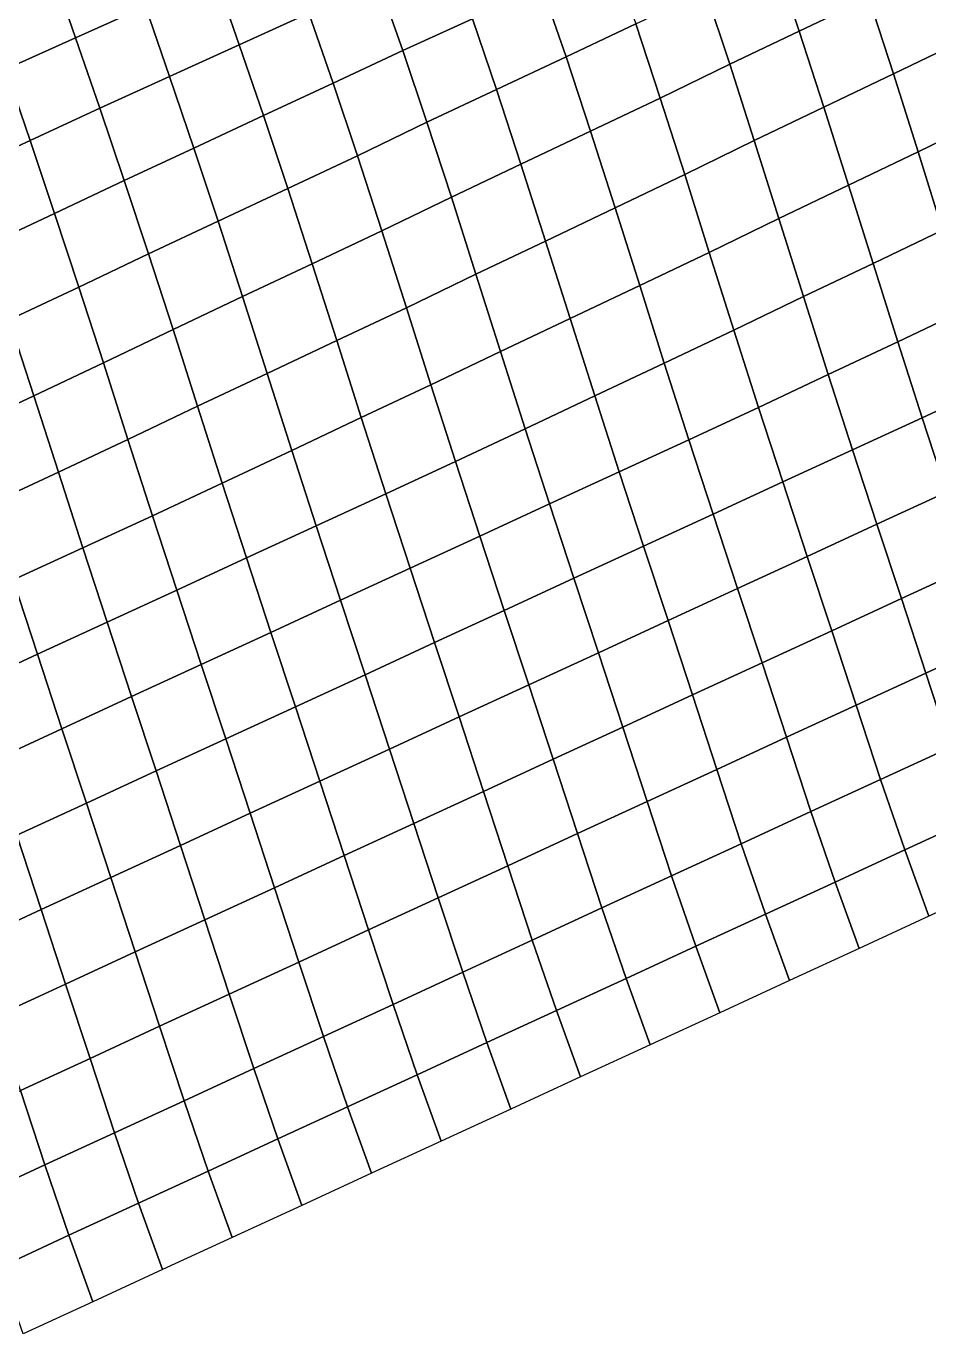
# Model space of a CAD drawing. Header units: metres. Extents: x -3.45 to 6.13, y -4.05 to 5.19.
# Drawn here: x 1.235 to 2.908, y -3.056 to -0.634 of the extents above; entities that cross this region are included whole.
import ezdxf

# ---------------------------------------------------------------- set-up
doc = ezdxf.new("R2010")
doc.units = ezdxf.units.M

msp = doc.modelspace()

# ---------------------------------------------------------------- linework, layer by layer
at = {"layer": 'A1'}
for points in [[(2.62266, -0.51003, -5.30192), (2.75171, -0.45069, -5.29715), (2.79659, -0.58199, -5.25245), (2.66766, -0.64339, -5.25979)], [(1.2821, -0.52588, -5.53228), (1.41123, -0.46825, -5.52966), (1.45602, -0.59766, -5.4826), (1.32691, -0.65572, -5.48577)], [(1.58513, -0.53961, -5.47944), (1.71425, -0.48164, -5.47639), (1.75897, -0.60993, -5.42794), (1.6299, -0.66867, -5.43196)], [(1.88806, -0.55145, -5.42425), (2.01716, -0.49314, -5.42076), (2.06184, -0.62057, -5.37125), (1.93278, -0.67948, -5.37548)], [(2.1909, -0.56149, -5.3668), (2.31996, -0.50249, -5.36246), (2.36465, -0.63001, -5.31306), (2.23568, -0.69081, -5.31965)], [(1.15296, -0.58341, -5.5348), (1.2821, -0.52588, -5.53228), (1.32691, -0.65572, -5.48577), (1.19781, -0.71403, -5.48925)], [(2.49362, -0.56937, -5.30669), (2.62266, -0.51003, -5.30192), (2.66766, -0.64339, -5.25979), (2.53872, -0.70463, -5.26691)], [(2.79659, -0.58199, -5.25245), (2.92554, -0.52084, -5.24544), (2.97088, -0.66065, -5.21133), (2.84196, -0.72223, -5.21888)], [(1.45602, -0.59766, -5.4826), (1.58513, -0.53961, -5.47944), (1.6299, -0.66867, -5.43196), (1.50082, -0.72742, -5.43598)], [(1.75897, -0.60993, -5.42794), (1.88806, -0.55145, -5.42425), (1.93278, -0.67948, -5.37548), (1.80377, -0.7396, -5.38121)], [(2.06184, -0.62057, -5.37125), (2.1909, -0.56149, -5.3668), (2.23568, -0.69081, -5.31965), (2.10672, -0.7517, -5.32634)], [(2.36465, -0.63001, -5.31306), (2.49362, -0.56937, -5.30669), (2.53872, -0.70463, -5.26691), (2.40985, -0.76724, -5.27574)], [(1.32691, -0.65572, -5.48577), (1.45602, -0.59766, -5.4826), (1.50082, -0.72742, -5.43598), (1.37174, -0.78607, -5.43989)], [(2.66766, -0.64339, -5.25979), (2.79659, -0.58199, -5.25245), (2.84196, -0.72223, -5.21888), (2.71305, -0.78398, -5.22665)], [(1.6299, -0.66867, -5.43196), (1.75897, -0.60993, -5.42794), (1.80377, -0.7396, -5.38121), (1.67478, -0.79989, -5.38716)], [(1.93278, -0.67948, -5.37548), (2.06184, -0.62057, -5.37125), (2.10672, -0.7517, -5.32634), (1.97774, -0.81225, -5.33261)], [(2.23568, -0.69081, -5.31965), (2.36465, -0.63001, -5.31306), (2.40985, -0.76724, -5.27574), (2.28091, -0.82847, -5.28287)], [(2.53872, -0.70463, -5.26691), (2.66766, -0.64339, -5.25979), (2.71305, -0.78398, -5.22665), (2.58413, -0.84573, -5.23441)], [(1.19781, -0.71403, -5.48925), (1.32691, -0.65572, -5.48577), (1.37174, -0.78607, -5.43989), (1.24272, -0.84576, -5.44509)], [(1.50082, -0.72742, -5.43598), (1.6299, -0.66867, -5.43196), (1.67478, -0.79989, -5.38716), (1.54578, -0.86009, -5.393)], [(2.84196, -0.72223, -5.21888), (2.97088, -0.66065, -5.21133), (3.01646, -0.80477, -5.18258), (2.88755, -0.86669, -5.19056)], [(1.80377, -0.7396, -5.38121), (1.93278, -0.67948, -5.37548), (1.97774, -0.81225, -5.33261), (1.84883, -0.87408, -5.34048)], [(2.10672, -0.7517, -5.32634), (2.23568, -0.69081, -5.31965), (2.28091, -0.82847, -5.28287), (2.15197, -0.88971, -5.28999)], [(1.06872, -0.77251, -5.49295), (1.19781, -0.71403, -5.48925), (1.24272, -0.84576, -5.44509), (1.11369, -0.90544, -5.45029)], [(2.40985, -0.76724, -5.27574), (2.53872, -0.70463, -5.26691), (2.58413, -0.84573, -5.23441), (2.45528, -0.90868, -5.24367)], [(2.71305, -0.78398, -5.22665), (2.84196, -0.72223, -5.21888), (2.88755, -0.86669, -5.19056), (2.75865, -0.92869, -5.19864)], [(1.37174, -0.78607, -5.43989), (1.50082, -0.72742, -5.43598), (1.54578, -0.86009, -5.393), (1.41678, -0.92021, -5.39873)], [(1.67478, -0.79989, -5.38716), (1.80377, -0.7396, -5.38121), (1.84883, -0.87408, -5.34048), (1.71986, -0.9348, -5.34696)], [(1.97774, -0.81225, -5.33261), (2.10672, -0.7517, -5.32634), (2.15197, -0.88971, -5.28999), (2.02301, -0.95068, -5.29679)], [(2.28091, -0.82847, -5.28287), (2.40985, -0.76724, -5.27574), (2.45528, -0.90868, -5.24367), (2.32636, -0.97035, -5.25133)], [(1.24272, -0.84576, -5.44509), (1.37174, -0.78607, -5.43989), (1.41678, -0.92021, -5.39873), (1.28784, -0.98135, -5.40574)], [(2.58413, -0.84573, -5.23441), (2.71305, -0.78398, -5.22665), (2.75865, -0.92869, -5.19864), (2.62973, -0.99036, -5.2063)], [(1.54578, -0.86009, -5.393), (1.67478, -0.79989, -5.38716), (1.71986, -0.9348, -5.34696), (1.59089, -0.99543, -5.35333)], [(1.84883, -0.87408, -5.34048), (1.97774, -0.81225, -5.33261), (2.02301, -0.95068, -5.29679), (1.89413, -1.01295, -5.3052)], [(2.88755, -0.86669, -5.19056), (3.01646, -0.80477, -5.18258), (3.06213, -0.95077, -5.15618), (2.9332, -1.01217, -5.16351)], [(1.11369, -0.90544, -5.45029), (1.24272, -0.84576, -5.44509), (1.28784, -0.98135, -5.40574), (1.15884, -1.04156, -5.41158)], [(2.15197, -0.88971, -5.28999), (2.28091, -0.82847, -5.28287), (2.32636, -0.97035, -5.25133), (2.19745, -1.03201, -5.25899)], [(2.45528, -0.90868, -5.24367), (2.58413, -0.84573, -5.23441), (2.62973, -0.99036, -5.2063), (2.50088, -1.05314, -5.21535)], [(1.41678, -0.92021, -5.39873), (1.54578, -0.86009, -5.393), (1.59089, -0.99543, -5.35333), (1.46191, -1.05598, -5.3596)], [(2.75865, -0.92869, -5.19864), (2.88755, -0.86669, -5.19056), (2.9332, -1.01217, -5.16351), (2.80427, -1.07367, -5.17096)], [(1.71986, -0.9348, -5.34696), (1.84883, -0.87408, -5.34048), (1.89413, -1.01295, -5.3052), (1.76517, -1.07401, -5.3121)], [(2.02301, -0.95068, -5.29679), (2.15197, -0.88971, -5.28999), (2.19745, -1.03201, -5.25899), (2.0685, -1.09325, -5.26611)], [(2.32636, -0.97035, -5.25133), (2.45528, -0.90868, -5.24367), (2.50088, -1.05314, -5.21535), (2.37193, -1.11437, -5.22247)], [(1.28784, -0.98135, -5.40574), (1.41678, -0.92021, -5.39873), (1.46191, -1.05598, -5.3596), (1.33298, -1.11747, -5.36704)], [(1.59089, -0.99543, -5.35333), (1.71986, -0.9348, -5.34696), (1.76517, -1.07401, -5.3121), (1.63622, -1.13507, -5.31901)], [(2.62973, -0.99036, -5.2063), (2.75865, -0.92869, -5.19864), (2.80427, -1.07367, -5.17096), (2.67533, -1.1349, -5.17808)], [(1.89413, -1.01295, -5.3052), (2.02301, -0.95068, -5.29679), (2.0685, -1.09325, -5.26611), (1.93962, -1.15551, -5.27451)], [(1.15884, -1.04156, -5.41158), (1.28784, -0.98135, -5.40574), (1.33298, -1.11747, -5.36704), (1.20401, -1.1781, -5.37341)], [(2.19745, -1.03201, -5.25899), (2.32636, -0.97035, -5.25133), (2.37193, -1.11437, -5.22247), (2.24299, -1.17552, -5.22948)], [(2.50088, -1.05314, -5.21535), (2.62973, -0.99036, -5.2063), (2.67533, -1.1349, -5.17808), (2.54645, -1.19734, -5.1867)], [(1.46191, -1.05598, -5.3596), (1.59089, -0.99543, -5.35333), (1.63622, -1.13507, -5.31901), (1.50726, -1.19596, -5.32571)], [(1.76517, -1.07401, -5.3121), (1.89413, -1.01295, -5.3052), (1.93962, -1.15551, -5.27451), (1.81066, -1.21649, -5.28132)], [(2.80427, -1.07367, -5.17096), (2.9332, -1.01217, -5.16351), (2.97884, -1.1574, -5.13615), (2.84989, -1.21847, -5.14306)], [(2.0685, -1.09325, -5.26611), (2.19745, -1.03201, -5.25899), (2.24299, -1.17552, -5.22948), (2.11403, -1.2365, -5.23628)], [(1.33298, -1.11747, -5.36704), (1.46191, -1.05598, -5.3596), (1.50726, -1.19596, -5.32571), (1.37835, -1.2578, -5.33358)], [(2.37193, -1.11437, -5.22247), (2.50088, -1.05314, -5.21535), (2.54645, -1.19734, -5.1867), (2.41749, -1.25823, -5.19339)], [(1.63622, -1.13507, -5.31901), (1.76517, -1.07401, -5.3121), (1.81066, -1.21649, -5.28132), (1.6817, -1.27738, -5.28801)], [(2.67533, -1.1349, -5.17808), (2.80427, -1.07367, -5.17096), (2.84989, -1.21847, -5.14306), (2.72093, -1.27944, -5.14986)], [(1.93962, -1.15551, -5.27451), (2.0685, -1.09325, -5.26611), (2.11403, -1.2365, -5.23628), (1.98513, -1.29842, -5.24426)], [(1.20401, -1.1781, -5.37341), (1.33298, -1.11747, -5.36704), (1.37835, -1.2578, -5.33358), (1.24938, -1.31852, -5.34006)], [(1.50726, -1.19596, -5.32571), (1.63622, -1.13507, -5.31901), (1.6817, -1.27738, -5.28801), (1.55272, -1.33792, -5.29428)], [(2.24299, -1.17552, -5.22948), (2.37193, -1.11437, -5.22247), (2.41749, -1.25823, -5.19339), (2.28853, -1.31903, -5.19998)], [(2.54645, -1.19734, -5.1867), (2.67533, -1.1349, -5.17808), (2.72093, -1.27944, -5.14986), (2.59198, -1.3405, -5.15677)], [(1.81066, -1.21649, -5.28132), (1.93962, -1.15551, -5.27451), (1.98513, -1.29842, -5.24426), (1.85615, -1.35905, -5.25063)], [(2.84989, -1.21847, -5.14306), (2.97884, -1.1574, -5.13615), (3.02432, -1.2998, -5.10526), (2.89528, -1.35931, -5.11024)], [(1.07502, -1.23848, -5.37946), (1.20401, -1.1781, -5.37341), (1.24938, -1.31852, -5.34006), (1.12041, -1.37915, -5.34643)], [(2.11403, -1.2365, -5.23628), (2.24299, -1.17552, -5.22948), (2.28853, -1.31903, -5.19998), (2.15956, -1.37984, -5.20657)], [(1.37835, -1.2578, -5.33358), (1.50726, -1.19596, -5.32571), (1.55272, -1.33792, -5.29428), (1.4238, -1.3995, -5.30183)], [(2.41749, -1.25823, -5.19339), (2.54645, -1.19734, -5.1867), (2.59198, -1.3405, -5.15677), (2.46294, -1.39993, -5.16164)], [(1.6817, -1.27738, -5.28801), (1.81066, -1.21649, -5.28132), (1.85615, -1.35905, -5.25063), (1.72718, -1.41968, -5.25701)], [(2.72093, -1.27944, -5.14986), (2.84989, -1.21847, -5.14306), (2.89528, -1.35931, -5.11024), (2.76625, -1.41874, -5.11511)], [(1.24938, -1.31852, -5.34006), (1.37835, -1.2578, -5.33358), (1.4238, -1.3995, -5.30183), (1.29482, -1.45996, -5.30798)], [(1.98513, -1.29842, -5.24426), (2.11403, -1.2365, -5.23628), (2.15956, -1.37984, -5.20657), (2.0306, -1.44055, -5.21305)], [(2.28853, -1.31903, -5.19998), (2.41749, -1.25823, -5.19339), (2.46294, -1.39993, -5.16164), (2.33391, -1.45945, -5.16662)], [(1.55272, -1.33792, -5.29428), (1.6817, -1.27738, -5.28801), (1.72718, -1.41968, -5.25701), (1.5982, -1.48014, -5.26317)], [(2.59198, -1.3405, -5.15677), (2.72093, -1.27944, -5.14986), (2.76625, -1.41874, -5.11511), (2.63721, -1.47825, -5.12009)], [(1.85615, -1.35905, -5.25063), (1.98513, -1.29842, -5.24426), (2.0306, -1.44055, -5.21305), (1.90156, -1.50007, -5.21803)], [(2.89528, -1.35931, -5.11024), (3.02432, -1.2998, -5.10526), (3.06955, -1.43754, -5.06858), (2.94052, -1.49706, -5.07357)], [(1.12041, -1.37915, -5.34643), (1.24938, -1.31852, -5.34006), (1.29482, -1.45996, -5.30798), (1.16582, -1.52025, -5.31393)], [(2.15956, -1.37984, -5.20657), (2.28853, -1.31903, -5.19998), (2.33391, -1.45945, -5.16662), (2.20487, -1.51887, -5.1715)], [(1.4238, -1.3995, -5.30183), (1.55272, -1.33792, -5.29428), (1.5982, -1.48014, -5.26317), (1.46922, -1.54069, -5.26943)], [(2.46294, -1.39993, -5.16164), (2.59198, -1.3405, -5.15677), (2.63721, -1.47825, -5.12009), (2.50817, -1.53768, -5.12497)], [(1.72718, -1.41968, -5.25701), (1.85615, -1.35905, -5.25063), (1.90156, -1.50007, -5.21803), (1.77252, -1.5595, -5.2229)], [(2.0306, -1.44055, -5.21305), (2.15956, -1.37984, -5.20657), (2.20487, -1.51887, -5.1715), (2.07583, -1.57839, -5.17648)], [(2.76625, -1.41874, -5.11511), (2.89528, -1.35931, -5.11024), (2.94052, -1.49706, -5.07357), (2.81148, -1.55649, -5.07844)], [(1.29482, -1.45996, -5.30798), (1.4238, -1.3995, -5.30183), (1.46922, -1.54069, -5.26943), (1.34018, -1.6002, -5.27441)], [(2.33391, -1.45945, -5.16662), (2.46294, -1.39993, -5.16164), (2.50817, -1.53768, -5.12497), (2.37914, -1.5972, -5.12995)], [(1.5982, -1.48014, -5.26317), (1.72718, -1.41968, -5.25701), (1.77252, -1.5595, -5.2229), (1.64349, -1.61901, -5.22789)], [(2.63721, -1.47825, -5.12009), (2.76625, -1.41874, -5.11511), (2.81148, -1.55649, -5.07844), (2.68245, -1.616, -5.08342)], [(1.90156, -1.50007, -5.21803), (2.0306, -1.44055, -5.21305), (2.07583, -1.57839, -5.17648), (1.94679, -1.63782, -5.18136)], [(1.16582, -1.52025, -5.31393), (1.29482, -1.45996, -5.30798), (1.34018, -1.6002, -5.27441), (1.21114, -1.65963, -5.27929)], [(2.20487, -1.51887, -5.1715), (2.33391, -1.45945, -5.16662), (2.37914, -1.5972, -5.12995), (2.2501, -1.65662, -5.13483)], [(1.46922, -1.54069, -5.26943), (1.5982, -1.48014, -5.26317), (1.64349, -1.61901, -5.22789), (1.51445, -1.67844, -5.23276)], [(1.77252, -1.5595, -5.2229), (1.90156, -1.50007, -5.21803), (1.94679, -1.63782, -5.18136), (1.81776, -1.69733, -5.18634)], [(2.50817, -1.53768, -5.12497), (2.63721, -1.47825, -5.12009), (2.68245, -1.616, -5.08342), (2.55341, -1.67543, -5.0883)], [(2.81148, -1.55649, -5.07844), (2.94052, -1.49706, -5.07357), (2.98575, -1.63481, -5.03689), (2.85672, -1.69432, -5.04187)], [(2.07583, -1.57839, -5.17648), (2.20487, -1.51887, -5.1715), (2.2501, -1.65662, -5.13483), (2.12107, -1.71614, -5.13981)], [(1.34018, -1.6002, -5.27441), (1.46922, -1.54069, -5.26943), (1.51445, -1.67844, -5.23276), (1.38542, -1.73795, -5.23774)], [(2.37914, -1.5972, -5.12995), (2.50817, -1.53768, -5.12497), (2.55341, -1.67543, -5.0883), (2.42437, -1.73494, -5.09328)], [(1.64349, -1.61901, -5.22789), (1.77252, -1.5595, -5.2229), (1.81776, -1.69733, -5.18634), (1.68872, -1.75676, -5.19121)], [(2.68245, -1.616, -5.08342), (2.81148, -1.55649, -5.07844), (2.85672, -1.69432, -5.04187), (2.72768, -1.75375, -5.04675)], [(1.94679, -1.63782, -5.18136), (2.07583, -1.57839, -5.17648), (2.12107, -1.71614, -5.13981), (1.99203, -1.77557, -5.14468)], [(2.2501, -1.65662, -5.13483), (2.37914, -1.5972, -5.12995), (2.42437, -1.73494, -5.09328), (2.29533, -1.79437, -5.09815)], [(1.21114, -1.65963, -5.27929), (1.34018, -1.6002, -5.27441), (1.38542, -1.73795, -5.23774), (1.25638, -1.79738, -5.24262)], [(1.51445, -1.67844, -5.23276), (1.64349, -1.61901, -5.22789), (1.68872, -1.75676, -5.19121), (1.55969, -1.81627, -5.1962)], [(2.55341, -1.67543, -5.0883), (2.68245, -1.616, -5.08342), (2.72768, -1.75375, -5.04675), (2.59864, -1.81326, -5.05173)], [(1.81776, -1.69733, -5.18634), (1.94679, -1.63782, -5.18136), (1.99203, -1.77557, -5.14468), (1.86299, -1.83508, -5.14967)], [(2.85672, -1.69432, -5.04187), (2.98575, -1.63481, -5.03689), (3.03098, -1.77256, -5.00022), (2.90195, -1.83207, -5.0052)], [(1.08211, -1.71915, -5.28427), (1.21114, -1.65963, -5.27929), (1.25638, -1.79738, -5.24262), (1.12734, -1.8569, -5.2476)], [(2.12107, -1.71614, -5.13981), (2.2501, -1.65662, -5.13483), (2.29533, -1.79437, -5.09815), (2.1663, -1.85389, -5.10314)], [(1.38542, -1.73795, -5.23774), (1.51445, -1.67844, -5.23276), (1.55969, -1.81627, -5.1962), (1.43065, -1.8757, -5.20107)], [(2.42437, -1.73494, -5.09328), (2.55341, -1.67543, -5.0883), (2.59864, -1.81326, -5.05173), (2.46961, -1.87269, -5.05661)], [(2.72768, -1.75375, -5.04675), (2.85672, -1.69432, -5.04187), (2.90195, -1.83207, -5.0052), (2.77291, -1.8915, -5.01008)], [(1.68872, -1.75676, -5.19121), (1.81776, -1.69733, -5.18634), (1.86299, -1.83508, -5.14967), (1.73395, -1.89451, -5.15454)], [(1.99203, -1.77557, -5.14468), (2.12107, -1.71614, -5.13981), (2.1663, -1.85389, -5.10314), (2.03726, -1.91332, -5.10801)], [(1.25638, -1.79738, -5.24262), (1.38542, -1.73795, -5.23774), (1.43065, -1.8757, -5.20107), (1.30161, -1.93513, -5.20595)], [(2.29533, -1.79437, -5.09815), (2.42437, -1.73494, -5.09328), (2.46961, -1.87269, -5.05661), (2.34057, -1.93221, -5.06159)], [(1.55969, -1.81627, -5.1962), (1.68872, -1.75676, -5.19121), (1.73395, -1.89451, -5.15454), (1.60492, -1.95402, -5.15952)], [(2.59864, -1.81326, -5.05173), (2.72768, -1.75375, -5.04675), (2.77291, -1.8915, -5.01008), (2.64388, -1.95101, -5.01506)], [(1.86299, -1.83508, -5.14967), (1.99203, -1.77557, -5.14468), (2.03726, -1.91332, -5.10801), (1.90823, -1.97283, -5.11299)], [(2.90195, -1.83207, -5.0052), (3.03098, -1.77256, -5.00022), (3.07622, -1.91031, -4.96355), (2.94718, -1.96982, -4.96853)], [(1.12734, -1.8569, -5.2476), (1.25638, -1.79738, -5.24262), (1.30161, -1.93513, -5.20595), (1.17258, -1.99465, -5.21093)], [(2.1663, -1.85389, -5.10314), (2.29533, -1.79437, -5.09815), (2.34057, -1.93221, -5.06159), (2.21153, -1.99164, -5.06646)], [(2.46961, -1.87269, -5.05661), (2.59864, -1.81326, -5.05173), (2.64388, -1.95101, -5.01506), (2.51484, -2.01044, -5.01993)], [(1.43065, -1.8757, -5.20107), (1.55969, -1.81627, -5.1962), (1.60492, -1.95402, -5.15952), (1.47588, -2.01345, -5.1644)], [(1.73395, -1.89451, -5.15454), (1.86299, -1.83508, -5.14967), (1.90823, -1.97283, -5.11299), (1.77919, -2.03226, -5.11787)], [(2.77291, -1.8915, -5.01008), (2.90195, -1.83207, -5.0052), (2.94718, -1.96982, -4.96853), (2.81814, -2.02925, -4.97341)], [(2.03726, -1.91332, -5.10801), (2.1663, -1.85389, -5.10314), (2.21153, -1.99164, -5.06646), (2.0825, -2.05115, -5.07145)], [(1.30161, -1.93513, -5.20595), (1.43065, -1.8757, -5.20107), (1.47588, -2.01345, -5.1644), (1.34685, -2.07297, -5.16938)], [(2.34057, -1.93221, -5.06159), (2.46961, -1.87269, -5.05661), (2.51484, -2.01044, -5.01993), (2.3858, -2.06996, -5.02492)], [(1.60492, -1.95402, -5.15952), (1.73395, -1.89451, -5.15454), (1.77919, -2.03226, -5.11787), (1.65015, -2.09177, -5.12285)], [(2.64388, -1.95101, -5.01506), (2.77291, -1.8915, -5.01008), (2.81814, -2.02925, -4.97341), (2.68911, -2.08876, -4.97839)], [(1.17258, -1.99465, -5.21093), (1.30161, -1.93513, -5.20595), (1.34685, -2.07297, -5.16938), (1.21781, -2.13239, -5.17426)], [(1.90823, -1.97283, -5.11299), (2.03726, -1.91332, -5.10801), (2.0825, -2.05115, -5.07145), (1.95346, -2.11058, -5.07632)], [(2.21153, -1.99164, -5.06646), (2.34057, -1.93221, -5.06159), (2.3858, -2.06996, -5.02492), (2.25677, -2.12938, -5.02979)], [(1.47588, -2.01345, -5.1644), (1.60492, -1.95402, -5.15952), (1.65015, -2.09177, -5.12285), (1.52112, -2.1512, -5.12773)], [(2.51484, -2.01044, -5.01993), (2.64388, -1.95101, -5.01506), (2.68911, -2.08876, -4.97839), (2.56007, -2.14819, -4.98326)], [(1.77919, -2.03226, -5.11787), (1.90823, -1.97283, -5.11299), (1.95346, -2.11058, -5.07632), (1.82443, -2.17009, -5.0813)], [(2.81814, -2.02925, -4.97341), (2.94718, -1.96982, -4.96853), (2.99202, -2.10017, -4.92266), (2.86298, -2.1596, -4.92753)], [(2.0825, -2.05115, -5.07145), (2.21153, -1.99164, -5.06646), (2.25677, -2.12938, -5.02979), (2.12773, -2.1889, -5.03477)], [(1.34685, -2.07297, -5.16938), (1.47588, -2.01345, -5.1644), (1.52112, -2.1512, -5.12773), (1.39208, -2.21071, -5.13271)], [(1.65015, -2.09177, -5.12285), (1.77919, -2.03226, -5.11787), (1.82443, -2.17009, -5.0813), (1.69539, -2.22952, -5.08618)], [(2.3858, -2.06996, -5.02492), (2.51484, -2.01044, -5.01993), (2.56007, -2.14819, -4.98326), (2.43104, -2.2077, -4.98824)], [(2.68911, -2.08876, -4.97839), (2.81814, -2.02925, -4.97341), (2.86298, -2.1596, -4.92753), (2.73395, -2.21912, -4.93251)], [(1.95346, -2.11058, -5.07632), (2.0825, -2.05115, -5.07145), (2.12773, -2.1889, -5.03477), (1.99869, -2.24833, -5.03965)], [(1.21781, -2.13239, -5.17426), (1.34685, -2.07297, -5.16938), (1.39208, -2.21071, -5.13271), (1.26304, -2.27014, -5.13758)], [(2.25677, -2.12938, -5.02979), (2.3858, -2.06996, -5.02492), (2.43104, -2.2077, -4.98824), (2.302, -2.26713, -4.99312)], [(1.52112, -2.1512, -5.12773), (1.65015, -2.09177, -5.12285), (1.69539, -2.22952, -5.08618), (1.56635, -2.28903, -5.09116)], [(2.56007, -2.14819, -4.98326), (2.68911, -2.08876, -4.97839), (2.73395, -2.21912, -4.93251), (2.60491, -2.27854, -4.93739)], [(2.86298, -2.1596, -4.92753), (2.99202, -2.10017, -4.92266), (3.03646, -2.22313, -4.86758), (2.90742, -2.28256, -4.87246)], [(1.82443, -2.17009, -5.0813), (1.95346, -2.11058, -5.07632), (1.99869, -2.24833, -5.03965), (1.86966, -2.30784, -5.04463)], [(2.12773, -2.1889, -5.03477), (2.25677, -2.12938, -5.02979), (2.302, -2.26713, -4.99312), (2.17296, -2.32665, -4.9981)], [(1.08878, -2.19191, -5.17924), (1.21781, -2.13239, -5.17426), (1.26304, -2.27014, -5.13758), (1.13401, -2.32966, -5.14257)], [(1.39208, -2.21071, -5.13271), (1.52112, -2.1512, -5.12773), (1.56635, -2.28903, -5.09116), (1.43731, -2.34846, -5.09604)], [(2.43104, -2.2077, -4.98824), (2.56007, -2.14819, -4.98326), (2.60491, -2.27854, -4.93739), (2.47587, -2.33806, -4.94237)], [(1.69539, -2.22952, -5.08618), (1.82443, -2.17009, -5.0813), (1.86966, -2.30784, -5.04463), (1.74062, -2.36727, -5.04951)], [(2.73395, -2.21912, -4.93251), (2.86298, -2.1596, -4.92753), (2.90742, -2.28256, -4.87246), (2.77839, -2.34208, -4.87744)], [(1.99869, -2.24833, -5.03965), (2.12773, -2.1889, -5.03477), (2.17296, -2.32665, -4.9981), (2.04393, -2.38608, -5.00298)], [(1.26304, -2.27014, -5.13758), (1.39208, -2.21071, -5.13271), (1.43731, -2.34846, -5.09604), (1.30828, -2.40798, -5.10102)], [(2.302, -2.26713, -4.99312), (2.43104, -2.2077, -4.98824), (2.47587, -2.33806, -4.94237), (2.34684, -2.39749, -4.94725)], [(2.60491, -2.27854, -4.93739), (2.73395, -2.21912, -4.93251), (2.77839, -2.34208, -4.87744), (2.64935, -2.4015, -4.88231)], [(1.56635, -2.28903, -5.09116), (1.69539, -2.22952, -5.08618), (1.74062, -2.36727, -5.04951), (1.61159, -2.42678, -5.05449)], [(1.86966, -2.30784, -5.04463), (1.99869, -2.24833, -5.03965), (2.04393, -2.38608, -5.00298), (1.91489, -2.44559, -5.00796)], [(1.13401, -2.32966, -5.14257), (1.26304, -2.27014, -5.13758), (1.30828, -2.40798, -5.10102), (1.17924, -2.46741, -5.10589)], [(2.17296, -2.32665, -4.9981), (2.302, -2.26713, -4.99312), (2.34684, -2.39749, -4.94725), (2.2178, -2.457, -4.95223)], [(1.43731, -2.34846, -5.09604), (1.56635, -2.28903, -5.09116), (1.61159, -2.42678, -5.05449), (1.48255, -2.48621, -5.05936)], [(2.47587, -2.33806, -4.94237), (2.60491, -2.27854, -4.93739), (2.64935, -2.4015, -4.88231), (2.52031, -2.46102, -4.8873)], [(1.74062, -2.36727, -5.04951), (1.86966, -2.30784, -5.04463), (1.91489, -2.44559, -5.00796), (1.78585, -2.50502, -5.01283)], [(1.30828, -2.40798, -5.10102), (1.43731, -2.34846, -5.09604), (1.48255, -2.48621, -5.05936), (1.35351, -2.54573, -5.06435)], [(2.04393, -2.38608, -5.00298), (2.17296, -2.32665, -4.9981), (2.2178, -2.457, -4.95223), (2.08876, -2.51643, -4.9571)], [(2.34684, -2.39749, -4.94725), (2.47587, -2.33806, -4.94237), (2.52031, -2.46102, -4.8873), (2.39127, -2.52045, -4.89217)], [(1.61159, -2.42678, -5.05449), (1.74062, -2.36727, -5.04951), (1.78585, -2.50502, -5.01283), (1.65682, -2.56453, -5.01782)], [(1.91489, -2.44559, -5.00796), (2.04393, -2.38608, -5.00298), (2.08876, -2.51643, -4.9571), (1.95973, -2.57594, -4.96209)], [(1.17924, -2.46741, -5.10589), (1.30828, -2.40798, -5.10102), (1.35351, -2.54573, -5.06435), (1.22447, -2.60515, -5.06922)], [(2.2178, -2.457, -4.95223), (2.34684, -2.39749, -4.94725), (2.39127, -2.52045, -4.89217), (2.26224, -2.57996, -4.89715)], [(1.48255, -2.48621, -5.05936), (1.61159, -2.42678, -5.05449), (1.65682, -2.56453, -5.01782), (1.52778, -2.62396, -5.02269)], [(1.78585, -2.50502, -5.01283), (1.91489, -2.44559, -5.00796), (1.95973, -2.57594, -4.96209), (1.83069, -2.63537, -4.96696)], [(2.08876, -2.51643, -4.9571), (2.2178, -2.457, -4.95223), (2.26224, -2.57996, -4.89715), (2.1332, -2.63939, -4.90203)], [(1.35351, -2.54573, -5.06435), (1.48255, -2.48621, -5.05936), (1.52778, -2.62396, -5.02269), (1.39875, -2.68348, -5.02767)], [(1.65682, -2.56453, -5.01782), (1.78585, -2.50502, -5.01283), (1.83069, -2.63537, -4.96696), (1.70166, -2.69489, -4.97194)], [(1.95973, -2.57594, -4.96209), (2.08876, -2.51643, -4.9571), (2.1332, -2.63939, -4.90203), (2.00417, -2.6989, -4.90701)], [(1.22447, -2.60515, -5.06922), (1.35351, -2.54573, -5.06435), (1.39875, -2.68348, -5.02767), (1.26971, -2.7429, -5.03255)], [(1.52778, -2.62396, -5.02269), (1.65682, -2.56453, -5.01782), (1.70166, -2.69489, -4.97194), (1.57262, -2.75431, -4.97682)], [(1.83069, -2.63537, -4.96696), (1.95973, -2.57594, -4.96209), (2.00417, -2.6989, -4.90701), (1.87513, -2.75833, -4.91189)], [(1.09544, -2.66467, -5.0742), (1.22447, -2.60515, -5.06922), (1.26971, -2.7429, -5.03255), (1.14067, -2.80242, -5.03753)], [(1.39875, -2.68348, -5.02767), (1.52778, -2.62396, -5.02269), (1.57262, -2.75431, -4.97682), (1.44358, -2.81383, -4.9818)], [(1.70166, -2.69489, -4.97194), (1.83069, -2.63537, -4.96696), (1.87513, -2.75833, -4.91189), (1.7461, -2.81785, -4.91687)], [(1.26971, -2.7429, -5.03255), (1.39875, -2.68348, -5.02767), (1.44358, -2.81383, -4.9818), (1.31454, -2.87326, -4.98667)], [(1.57262, -2.75431, -4.97682), (1.70166, -2.69489, -4.97194), (1.7461, -2.81785, -4.91687), (1.61706, -2.87727, -4.92174)], [(1.14067, -2.80242, -5.03753), (1.26971, -2.7429, -5.03255), (1.31454, -2.87326, -4.98667), (1.18551, -2.93277, -4.99166)], [(1.44358, -2.81383, -4.9818), (1.57262, -2.75431, -4.97682), (1.61706, -2.87727, -4.92174), (1.48802, -2.93679, -4.92673)], [(1.31454, -2.87326, -4.98667), (1.44358, -2.81383, -4.9818), (1.48802, -2.93679, -4.92673), (1.35898, -2.99622, -4.9316)], [(1.18551, -2.93277, -4.99166), (1.31454, -2.87326, -4.98667), (1.35898, -2.99622, -4.9316), (1.22995, -3.05573, -4.93658)]]:
    msp.add_3dface(points, dxfattribs=at)

doc.saveas('drawing.dxf')
